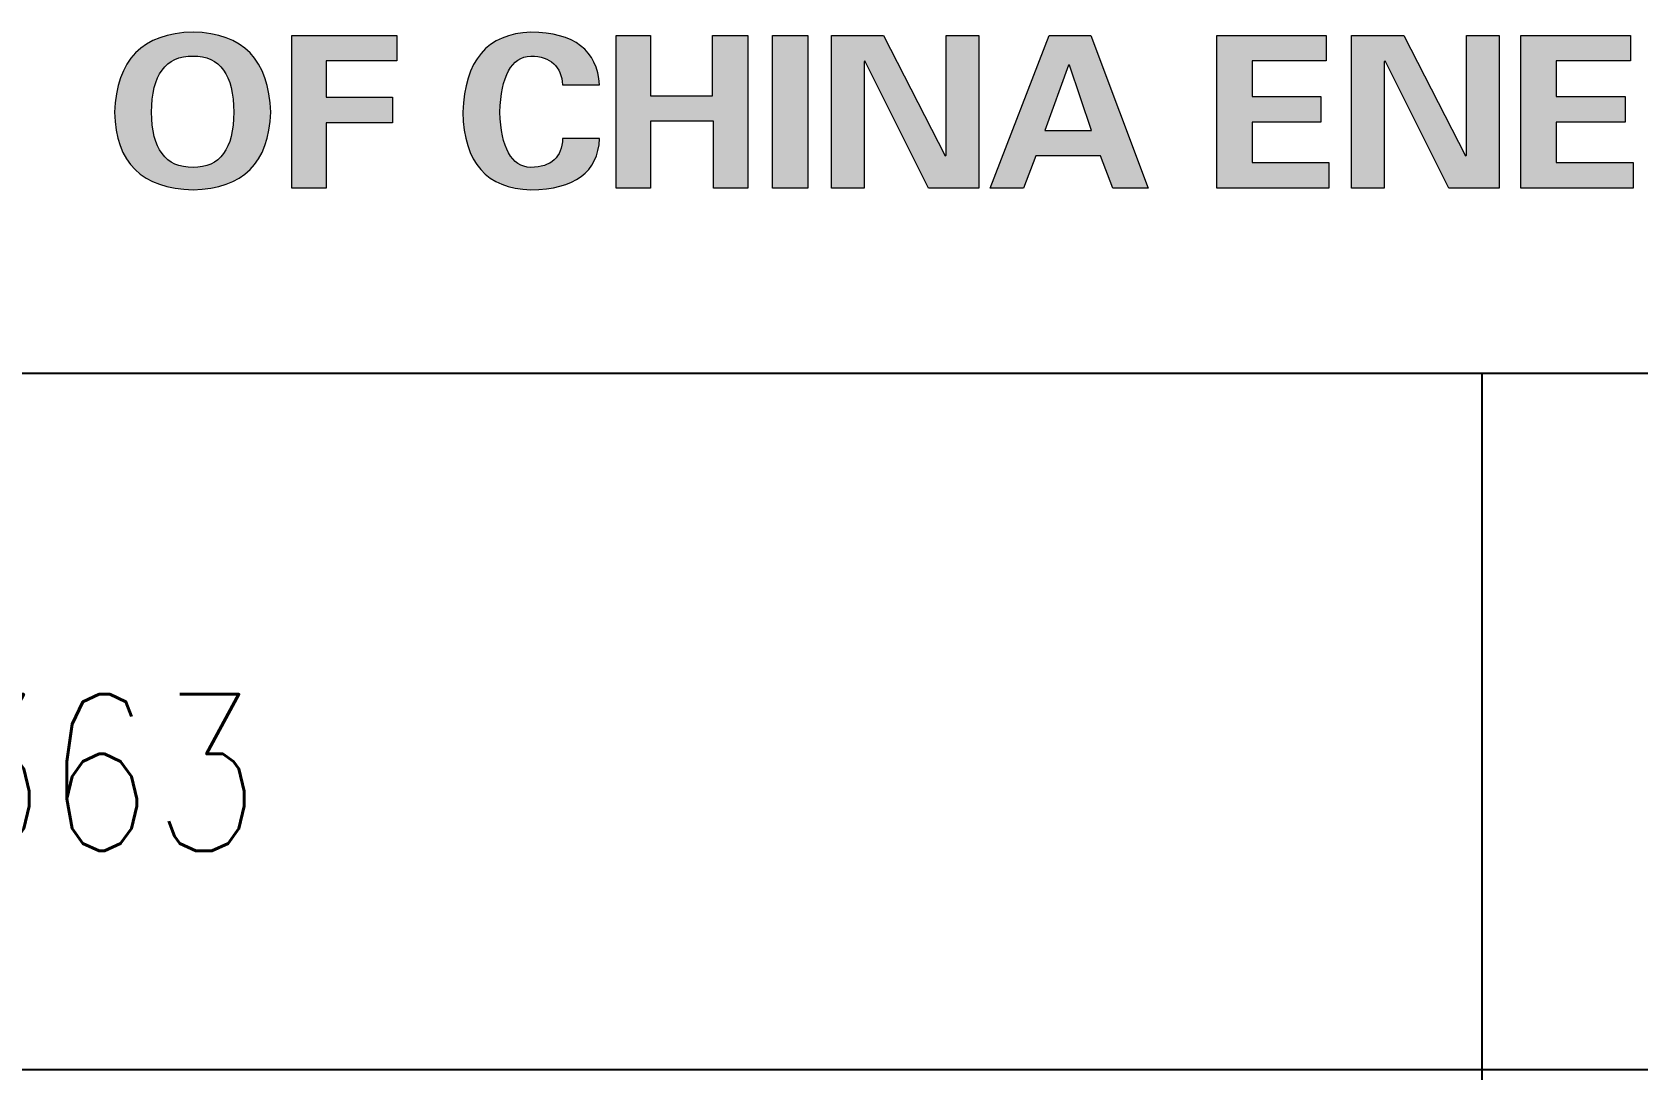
# Model space of a CAD drawing. Extents: x -93062 to 326984, y -142534 to 91021.
# Drawn here: x 103084 to 104697, y -119351 to -118308 of the extents above; entities that cross this region are included whole.
import ezdxf
from ezdxf.enums import TextEntityAlignment as Align

# ---------------------------------------------------------------- set-up
doc = ezdxf.new("R2010")
doc.units = 0
doc.header["$LTSCALE"] = 1000
doc.header["$MEASUREMENT"] = 0
doc.layers.get('0').update_dxf_attribs({"color": 8})
doc.styles.add('HZTXT', font='geditxt.shx', dxfattribs={"width": 0.8, "bigfont": 'hztxt1.shx'})
doc.styles.add('TK', font='GEDITXT.SHX', dxfattribs={"width": 0.85, "height": 3.5, "bigfont": 'DXT.SHX'})

# ---------------------------------------------------------------- blocks, each defined once
blk = doc.blocks.new('GEDI_TQ_2012')
at = {"color": 2}
for p, q in [((0, 28), (-180, 28)), ((-135, 0), (-135, 28)), ((-90, 21), (-180, 21))]:
    blk.add_line(p, q, dxfattribs=at)
blk = doc.blocks.new('LOGO_CEEC_2014')
h = blk.add_hatch(color=256)
h.paths.add_polyline_path([(33.041, 1.861), (33.041, 3.396), (34.096, 3.396), (34.096, 3.139), (33.387, 3.139), (33.387, 2.774), (34.052, 2.774), (34.052, 2.517), (33.387, 2.517), (33.387, 1.861)])
edge = h.paths.add_edge_path(flags=16)
edge.add_spline(control_points=[(31.633, 2.624), (31.633, 2.254), (31.772, 2.069), (32.049, 2.069), (32.321, 2.069), (32.457, 2.254), (32.457, 2.624), (32.457, 3), (32.321, 3.189), (32.049, 3.189), (31.772, 3.189), (31.633, 3), (31.633, 2.624)], knot_values=[0, 0, 0, 0, 1, 1, 1, 2, 2, 2, 3, 3, 3, 4, 4, 4, 4], degree=3, periodic=0)
edge = h.paths.add_edge_path()
edge.add_spline(control_points=[(31.261, 2.624), (31.278, 3.15), (31.541, 3.418), (32.049, 3.429), (32.552, 3.418), (32.812, 3.15), (32.83, 2.624), (32.812, 2.116), (32.552, 1.856), (32.049, 1.844), (31.535, 1.856), (31.272, 2.116), (31.261, 2.624)], knot_values=[0, 0, 0, 0, 1, 1, 1, 2, 2, 2, 3, 3, 3, 4, 4, 4, 4], degree=3, periodic=0)
h = blk.add_hatch(color=256)
h.paths.add_polyline_path([(41.076, 2.442), (40.854, 3.097), (40.845, 3.097), (40.606, 2.442)], flags=16)
h.paths.add_polyline_path([(40.057, 1.861), (40.65, 3.396), (41.067, 3.396), (41.643, 1.861), (41.289, 1.861), (41.165, 2.185), (40.517, 2.185), (40.393, 1.861)])
h.paths.add_polyline_path([(39.437, 1.861), (38.799, 3.139), (38.79, 3.131), (38.79, 1.861), (38.462, 1.861), (38.462, 3.396), (38.985, 3.396), (39.605, 2.185), (39.614, 2.193), (39.614, 3.396), (39.942, 3.396), (39.942, 1.861)])
h.paths.add_polyline_path([(38.224, 1.861), (37.869, 1.861), (37.869, 3.396), (38.224, 3.396)])
h.paths.add_polyline_path([(36.301, 1.861), (36.301, 3.396), (36.646, 3.396), (36.646, 2.79), (37.267, 2.79), (37.267, 3.396), (37.622, 3.396), (37.622, 1.861), (37.276, 1.861), (37.276, 2.533), (36.646, 2.533), (36.646, 1.861)])
edge = h.paths.add_edge_path()
edge.add_spline(control_points=[(35.761, 2.898), (35.749, 3.086), (35.642, 3.183), (35.442, 3.189), (35.247, 3.177), (35.143, 2.989), (35.131, 2.624), (35.143, 2.265), (35.247, 2.08), (35.442, 2.069), (35.648, 2.074), (35.755, 2.171), (35.761, 2.359), (35.761, 2.359), (36.133, 2.359), (36.133, 2.359), (36.115, 2.022), (35.885, 1.85), (35.442, 1.844), (34.998, 1.856), (34.771, 2.116), (34.759, 2.624), (34.777, 3.144), (35.004, 3.413), (35.442, 3.429), (35.879, 3.424), (36.109, 3.247), (36.133, 2.898), (36.133, 2.898), (35.761, 2.898), (35.761, 2.898)], knot_values=[0, 0, 0, 0, 1, 1, 1, 2, 2, 2, 3, 3, 3, 4, 4, 4, 5, 5, 5, 6, 6, 6, 7, 7, 7, 8, 8, 8, 9, 9, 9, 10, 10, 10, 10], degree=3, periodic=0)
h = blk.add_hatch(color=256)
h.paths.add_polyline_path([(50.36, 2.359), (49.801, 3.396), (50.218, 3.396), (50.555, 2.691), (50.9, 3.396), (51.255, 3.396), (50.705, 2.359), (50.705, 1.861), (50.36, 1.861)])
edge = h.paths.add_edge_path()
edge.add_spline(control_points=[(48.987, 2.425), (48.987, 2.425), (48.987, 2.682), (48.987, 2.682), (48.987, 2.682), (49.652, 2.682), (49.652, 2.682), (49.652, 2.682), (49.652, 1.911), (49.652, 1.911), (49.533, 1.878), (49.412, 1.861), (49.288, 1.861), (49.194, 1.85), (49.069, 1.844), (48.916, 1.844), (48.413, 1.872), (48.156, 2.132), (48.144, 2.624), (48.156, 3.128), (48.413, 3.396), (48.916, 3.429), (49.43, 3.429), (49.684, 3.263), (49.678, 2.931), (49.678, 2.931), (49.306, 2.931), (49.306, 2.931), (49.306, 3.103), (49.196, 3.189), (48.978, 3.189), (48.676, 3.183), (48.522, 2.995), (48.517, 2.624), (48.522, 2.259), (48.676, 2.074), (48.978, 2.069), (49.066, 2.069), (49.17, 2.08), (49.288, 2.102), (49.282, 2.096), (49.288, 2.096), (49.306, 2.102), (49.306, 2.102), (49.306, 2.425), (49.306, 2.425), (49.306, 2.425), (48.987, 2.425), (48.987, 2.425)], knot_values=[0, 0, 0, 0, 1, 1, 1, 2, 2, 2, 3, 3, 3, 4, 4, 4, 5, 5, 5, 6, 6, 6, 7, 7, 7, 8, 8, 8, 9, 9, 9, 10, 10, 10, 11, 11, 11, 12, 12, 12, 13, 13, 13, 14, 14, 14, 15, 15, 15, 16, 16, 16, 16], degree=3, periodic=0)
edge = h.paths.add_edge_path(flags=16)
edge.add_spline(control_points=[(47.081, 2.732), (47.081, 2.732), (47.374, 2.732), (47.374, 2.732), (47.539, 2.732), (47.622, 2.804), (47.622, 2.948), (47.622, 3.081), (47.539, 3.144), (47.374, 3.139), (47.374, 3.139), (47.081, 3.139), (47.081, 3.139), (47.081, 3.139), (47.081, 2.732), (47.081, 2.732)], knot_values=[0, 0, 0, 0, 1, 1, 1, 2, 2, 2, 3, 3, 3, 4, 4, 4, 5, 5, 5, 5], degree=3, periodic=0)
edge = h.paths.add_edge_path()
edge.add_spline(control_points=[(47.081, 1.861), (47.081, 1.861), (46.727, 1.861), (46.727, 1.861), (46.727, 1.861), (46.727, 3.396), (46.727, 3.396), (46.727, 3.396), (47.427, 3.396), (47.427, 3.396), (47.8, 3.39), (47.989, 3.258), (47.995, 2.998), (47.989, 2.799), (47.876, 2.674), (47.658, 2.624), (47.658, 2.624), (47.658, 2.616), (47.658, 2.616), (47.841, 2.611), (47.938, 2.497), (47.95, 2.276), (47.956, 2.254), (47.959, 2.237), (47.959, 2.226), (47.977, 2.044), (48.006, 1.922), (48.048, 1.861), (48.048, 1.861), (47.667, 1.861), (47.667, 1.861), (47.631, 1.994), (47.61, 2.132), (47.605, 2.276), (47.593, 2.409), (47.543, 2.475), (47.454, 2.475), (47.454, 2.475), (47.081, 2.475), (47.081, 2.475), (47.081, 2.475), (47.081, 1.861), (47.081, 1.861)], knot_values=[0, 0, 0, 0, 1, 1, 1, 2, 2, 2, 3, 3, 3, 4, 4, 4, 5, 5, 5, 6, 6, 6, 7, 7, 7, 8, 8, 8, 9, 9, 9, 10, 10, 10, 11, 11, 11, 12, 12, 12, 13, 13, 13, 14, 14, 14, 14], degree=3, periodic=0)
h.paths.add_polyline_path([(45.389, 3.396), (46.488, 3.396), (46.488, 3.139), (45.744, 3.139), (45.744, 2.782), (46.435, 2.782), (46.435, 2.525), (45.744, 2.525), (45.744, 2.118), (46.515, 2.118), (46.515, 1.861), (45.389, 1.861)])
h.paths.add_polyline_path([(44.663, 1.861), (44.025, 3.139), (44.016, 3.131), (44.016, 1.861), (43.688, 1.861), (43.688, 3.396), (44.211, 3.396), (44.832, 2.185), (44.841, 2.193), (44.841, 3.396), (45.169, 3.396), (45.169, 1.861)])
h.paths.add_polyline_path([(42.333, 3.396), (43.432, 3.396), (43.432, 3.139), (42.687, 3.139), (42.687, 2.782), (43.379, 2.782), (43.379, 2.525), (42.687, 2.525), (42.687, 2.118), (43.459, 2.118), (43.459, 1.861), (42.333, 1.861)])
at = {"lineweight": 0}
for points in [[(33.041, 1.861), (33.041, 3.396), (34.096, 3.396), (34.096, 3.139), (33.387, 3.139), (33.387, 2.774), (34.052, 2.774), (34.052, 2.517), (33.387, 2.517), (33.387, 1.861), (33.041, 1.861)], [(36.301, 1.861), (36.301, 3.396), (36.646, 3.396), (36.646, 2.79), (37.267, 2.79), (37.267, 3.396), (37.622, 3.396), (37.622, 1.861), (37.276, 1.861), (37.276, 2.533), (36.646, 2.533), (36.646, 1.861), (36.301, 1.861)], [(38.224, 1.861), (37.869, 1.861), (37.869, 3.396), (38.224, 3.396), (38.224, 1.861)], [(39.437, 1.861), (38.799, 3.139), (38.79, 3.131), (38.79, 1.861), (38.462, 1.861), (38.462, 3.396), (38.985, 3.396), (39.605, 2.185), (39.614, 2.193), (39.614, 3.396), (39.942, 3.396), (39.942, 1.861), (39.437, 1.861)], [(40.057, 1.861), (40.65, 3.396), (41.067, 3.396), (41.643, 1.861), (41.289, 1.861), (41.165, 2.185), (40.517, 2.185), (40.393, 1.861), (40.057, 1.861)], [(42.333, 3.396), (43.432, 3.396), (43.432, 3.139), (42.687, 3.139), (42.687, 2.782), (43.379, 2.782), (43.379, 2.525), (42.687, 2.525), (42.687, 2.118), (43.459, 2.118), (43.459, 1.861), (42.333, 1.861), (42.333, 3.396)], [(44.663, 1.861), (44.025, 3.139), (44.016, 3.131), (44.016, 1.861), (43.688, 1.861), (43.688, 3.396), (44.211, 3.396), (44.832, 2.185), (44.841, 2.193), (44.841, 3.396), (45.169, 3.396), (45.169, 1.861), (44.663, 1.861)], [(45.389, 3.396), (46.488, 3.396), (46.488, 3.139), (45.744, 3.139), (45.744, 2.782), (46.435, 2.782), (46.435, 2.525), (45.744, 2.525), (45.744, 2.118), (46.515, 2.118), (46.515, 1.861), (45.389, 1.861), (45.389, 3.396)], [(41.076, 2.442), (40.854, 3.097), (40.845, 3.097), (40.606, 2.442), (41.076, 2.442)]]:
    blk.add_lwpolyline(points, dxfattribs=at)
for points, knots in [([(31.261, 2.624), (31.278, 3.15), (31.541, 3.418), (32.049, 3.429), (32.552, 3.418), (32.812, 3.15), (32.83, 2.624), (32.812, 2.116), (32.552, 1.856), (32.049, 1.844), (31.535, 1.856), (31.272, 2.116), (31.261, 2.624)], [0, 0, 0, 0, 1, 1, 1, 2, 2, 2, 3, 3, 3, 4, 4, 4, 4]), ([(35.761, 2.898), (35.749, 3.086), (35.642, 3.183), (35.442, 3.189), (35.247, 3.177), (35.143, 2.989), (35.131, 2.624), (35.143, 2.265), (35.247, 2.08), (35.442, 2.069), (35.648, 2.074), (35.755, 2.171), (35.761, 2.359), (35.761, 2.359), (36.133, 2.359), (36.133, 2.359), (36.115, 2.022), (35.885, 1.85), (35.442, 1.844), (34.998, 1.856), (34.771, 2.116), (34.759, 2.624), (34.777, 3.144), (35.004, 3.413), (35.442, 3.429), (35.879, 3.424), (36.109, 3.247), (36.133, 2.898), (36.133, 2.898), (35.761, 2.898), (35.761, 2.898)], [0, 0, 0, 0, 1, 1, 1, 2, 2, 2, 3, 3, 3, 4, 4, 4, 5, 5, 5, 6, 6, 6, 7, 7, 7, 8, 8, 8, 9, 9, 9, 10, 10, 10, 10]), ([(31.633, 2.624), (31.633, 2.254), (31.772, 2.069), (32.049, 2.069), (32.321, 2.069), (32.457, 2.254), (32.457, 2.624), (32.457, 3), (32.321, 3.189), (32.049, 3.189), (31.772, 3.189), (31.633, 3), (31.633, 2.624)], [0, 0, 0, 0, 1, 1, 1, 2, 2, 2, 3, 3, 3, 4, 4, 4, 4])]:
    blk.add_open_spline(points, degree=3, knots=knots, dxfattribs=at)
blk = doc.blocks.new('A$C67E35CD0')
for name, p in [('GEDI_TQ_2012', (831, 10)), ('LOGO_CEEC_2014', (651, 38))]:
    blk.add_blockref(name, p)
at = {"style": 'TK', "width": 0.85}
for tag, height, p in [('PROJECTNAME', 4.75, (776, 44)), ('PHASE', 4, (818, 44)), ('DRAWINGNAME', 4.75, (786, 31))]:
    blk.add_attdef(tag, text='', height=height, dxfattribs=at).set_placement(p, align=Align.MIDDLE_CENTER)
for tag, p, height in [('APPROVE', (663, 32.75), 3.5), ('DESIGN', (708, 32.75), 3.5), ('REVIEW1', (663, 25.75), 3.5), ('DRAW', (708, 25.75), 3.5), ('DRAWINGNUMBER', (758, 18.5), 4), ('REVIEW2', (663, 18.75), 3.5), ('PROPORTION', (708, 18.75), 3.5), ('CHECK', (663, 11.75), 3.5), ('DATE', (708, 11.75), 3.5), ('VERSION', (824, 11.75), 3.5)]:
    blk.add_attdef(tag, p, '', height=height, dxfattribs=at)
blk = doc.blocks.new('A$C68430A22')
at = {"style": 'HZTXT', "width": 0.8}
blk.add_text('2363', height=157.5, dxfattribs=at).set_placement((-15159.5, 2320))
blk = doc.blocks.new('afefqwer')
at = {"xscale": 100, "yscale": 100, "zscale": 100}
blk.add_blockref('A$C67E35CD0', (-84100, 0), dxfattribs=at)
blk.add_blockref('A$C68430A22', (-1000, 1000))

msp = doc.modelspace()

# ---------------------------------------------------------------- block references
msp.add_blockref('afefqwer', (119040.5, -122451))

doc.saveas('drawing.dxf')
